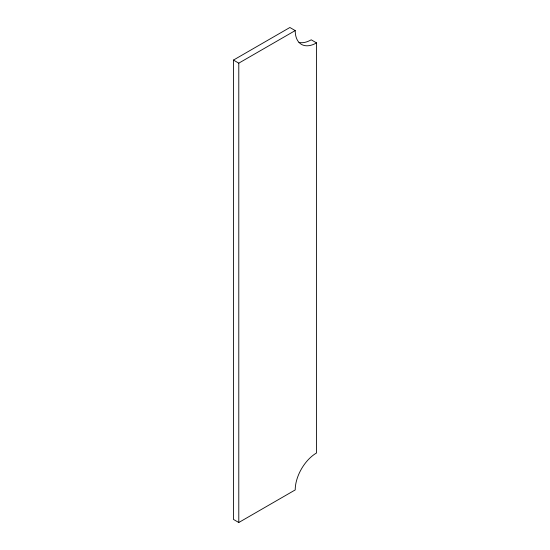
<?xml version="1.0" encoding="UTF-8"?>
<svg xmlns="http://www.w3.org/2000/svg" width="550" height="550" viewBox="0 0 550 550"><rect width="100%" height="100%" fill="white"/><g stroke="black" fill="none" stroke-linecap="round" stroke-linejoin="round"><path stroke-width="0.82" d="M233.461 60.074L289.877 27.5L295.212 30.58A30.168 17.414 -60 0 0 316.539 42.893L316.539 452.98A30.168 17.414 -60 0 0 295.212 489.926L238.789 522.5L233.461 519.42L233.461 60.074L238.789 63.154L295.212 30.58M316.539 42.893L311.211 39.813A30.168 17.414 -60 0 1 298.966 42.426M238.789 63.154L238.789 522.5"/></g></svg>
